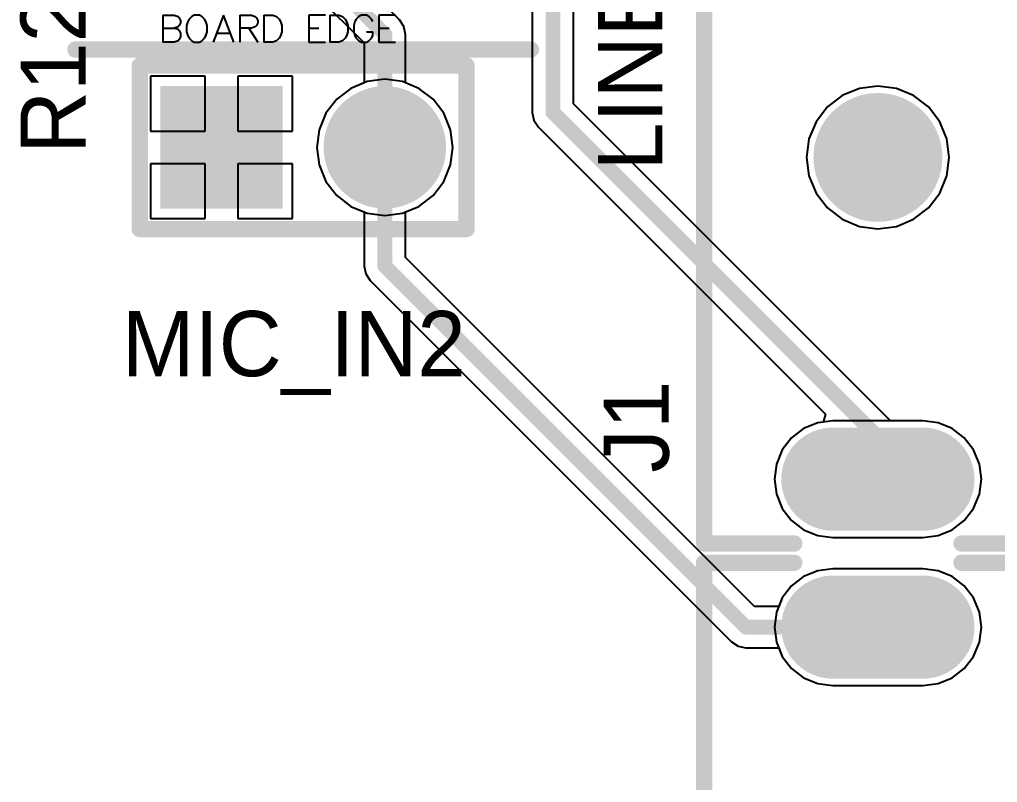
# Model space of a CAD drawing. Header units: millimetres. Extents: x 0 to 7.44, y -3.03 to 0.
# Drawn here: x 6.457 to 7.055, y -2.367 to -1.9 of the extents above; entities that cross this region are included whole.
import ezdxf

# ---------------------------------------------------------------- set-up
doc = ezdxf.new("R2010")
doc.units = ezdxf.units.MM
doc.header["$MEASUREMENT"] = 0
for name, color, linetype in [('BottomLayer', 5, 'Continuous'), ('BottomSolder', 6, 'Continuous'), ('Mechanical1', 6, 'Continuous'), ('MidLayer1', 16, 'Continuous'), ('MidLayer2', 76, 'Continuous'), ('MultiLayer', 9, 'Continuous'), ('PadHoleLayer', 156, 'Continuous'), ('TopLayer', 1, 'Continuous'), ('TopOverlay', 2, 'Continuous'), ('TopSolder', 216, 'Continuous')]:
    doc.layers.add(name, color=color, linetype=linetype)

# ---------------------------------------------------------------- blocks, each defined once
blk = doc.blocks.new('51022_0200_35')
at = {"layer": 'BottomLayer', "const_width": 0.03346}
blk.add_lwpolyline([(0.03327, -0.025, 1), (0.06673, -0.025, 1)], format="xyb", close=True, dxfattribs=at)
at = {"layer": 'BottomLayer'}
blk.add_solid([(-0.08346, -0.05846), (-0.01654, -0.05846), (-0.08346, 0.00846), (-0.01654, 0.00846)], dxfattribs=at)
at = {"layer": 'BottomSolder', "const_width": 0.03746}
blk.add_lwpolyline([(0.03127, -0.025, 1), (0.06873, -0.025, 1)], format="xyb", close=True, dxfattribs=at)
at = {"layer": 'BottomSolder'}
blk.add_solid([(-0.08746, -0.06246), (-0.01254, -0.06246), (-0.08746, 0.01246), (-0.01254, 0.01246)], dxfattribs=at)
at = {"layer": 'Mechanical1'}
for p, q in [((-0.08591, 0.05582), (-0.08591, 0.03942)), ((-0.08591, 0.05582), (-0.07888, 0.05582)), ((-0.07888, 0.05582), (-0.07654, 0.05504)), ((-0.07654, 0.05504), (-0.07576, 0.05426)), ((-0.07576, 0.05426), (-0.07498, 0.0527)), ((-0.06818, 0.05504), (-0.06974, 0.05348)), ((-0.06662, 0.05582), (-0.06818, 0.05504)), ((-0.0635, 0.05582), (-0.06662, 0.05582)), ((-0.06193, 0.05504), (-0.0635, 0.05582)), ((-0.06037, 0.05348), (-0.06193, 0.05504)), ((-0.04873, 0.05582), (-0.05498, 0.03942)), ((-0.04249, 0.03942), (-0.04873, 0.05582)), ((-0.03866, 0.05582), (-0.03866, 0.03942)), ((-0.03866, 0.05582), (-0.03163, 0.05582)), ((-0.03163, 0.05582), (-0.02929, 0.05504)), ((-0.02929, 0.05504), (-0.02851, 0.05426)), ((-0.02851, 0.05426), (-0.02772, 0.0527)), ((-0.02405, 0.05582), (-0.02405, 0.03942)), ((-0.02405, 0.05582), (-0.01859, 0.05582)), ((-0.01859, 0.05582), (-0.01624, 0.05504)), ((-0.01624, 0.05504), (-0.01468, 0.05348)), ((0.01359, 0.05582), (0.00344, 0.05582)), ((0.00344, 0.05582), (0.00344, 0.03942)), ((0.01633, 0.05582), (0.01633, 0.03942)), ((0.01633, 0.05582), (0.02179, 0.05582)), ((0.02179, 0.05582), (0.02414, 0.05504)), ((0.02414, 0.05504), (0.0257, 0.05348)), ((0.03405, 0.05504), (0.03249, 0.05348)), ((0.03562, 0.05582), (0.03405, 0.05504)), ((0.03874, 0.05582), (0.03562, 0.05582)), ((0.0403, 0.05504), (0.03874, 0.05582)), ((0.04186, 0.05348), (0.0403, 0.05504)), ((0.05655, 0.05582), (0.04639, 0.05582)), ((0.04639, 0.05582), (0.04639, 0.03942)), ((-0.08591, 0.04801), (-0.07888, 0.04801)), ((-0.07654, 0.04879), (-0.07888, 0.04801)), ((-0.07888, 0.04801), (-0.07654, 0.04723)), ((-0.07576, 0.04958), (-0.07654, 0.04879)), ((-0.07498, 0.05114), (-0.07576, 0.04958)), ((-0.07498, 0.0527), (-0.07498, 0.05114)), ((-0.07052, 0.05192), (-0.07131, 0.04958)), ((-0.07131, 0.04958), (-0.07131, 0.04567)), ((-0.06974, 0.05348), (-0.07052, 0.05192)), ((-0.05959, 0.05192), (-0.06037, 0.05348)), ((-0.05881, 0.04958), (-0.05959, 0.05192)), ((-0.05881, 0.04567), (-0.05881, 0.04958)), ((-0.03163, 0.04801), (-0.03866, 0.04801)), ((-0.03319, 0.04801), (-0.02772, 0.03942)), ((-0.02929, 0.04879), (-0.03163, 0.04801)), ((-0.02851, 0.04958), (-0.02929, 0.04879)), ((-0.02772, 0.05114), (-0.02851, 0.04958)), ((-0.02772, 0.0527), (-0.02772, 0.05114)), ((-0.01468, 0.05348), (-0.0139, 0.05192)), ((-0.0139, 0.05192), (-0.01312, 0.04958)), ((-0.01312, 0.04958), (-0.01312, 0.04567)), ((0.00344, 0.04801), (0.00969, 0.04801)), ((0.0257, 0.05348), (0.02648, 0.05192)), ((0.02648, 0.05192), (0.02726, 0.04958)), ((0.02726, 0.04958), (0.02726, 0.04567)), ((0.03171, 0.05192), (0.03093, 0.04958)), ((0.03093, 0.04958), (0.03093, 0.04567)), ((0.03249, 0.05348), (0.03171, 0.05192)), ((0.04265, 0.05192), (0.04186, 0.05348)), ((0.04639, 0.04801), (0.05264, 0.04801)), ((-0.07654, 0.04723), (-0.07576, 0.04645)), ((-0.07576, 0.04645), (-0.07498, 0.04489)), ((-0.07498, 0.04255), (-0.07576, 0.04098)), ((-0.07498, 0.04489), (-0.07498, 0.04255)), ((-0.07131, 0.04567), (-0.07052, 0.04333)), ((-0.07052, 0.04333), (-0.06974, 0.04177)), ((-0.06037, 0.04177), (-0.05959, 0.04333)), ((-0.05959, 0.04333), (-0.05881, 0.04567)), ((-0.05264, 0.04489), (-0.04483, 0.04489)), ((-0.0139, 0.04333), (-0.01468, 0.04177)), ((-0.01312, 0.04567), (-0.0139, 0.04333)), ((0.02648, 0.04333), (0.0257, 0.04177)), ((0.02726, 0.04567), (0.02648, 0.04333)), ((0.03093, 0.04567), (0.03171, 0.04333)), ((0.03171, 0.04333), (0.03249, 0.04177)), ((0.03874, 0.04567), (0.04265, 0.04567)), ((0.04186, 0.04177), (0.04265, 0.04333)), ((0.04265, 0.04333), (0.04265, 0.04567)), ((-0.07888, 0.03942), (-0.08591, 0.03942)), ((-0.07654, 0.0402), (-0.07888, 0.03942)), ((-0.07576, 0.04098), (-0.07654, 0.0402)), ((-0.06974, 0.04177), (-0.06818, 0.0402)), ((-0.06818, 0.0402), (-0.06662, 0.03942)), ((-0.06662, 0.03942), (-0.0635, 0.03942)), ((-0.0635, 0.03942), (-0.06193, 0.0402)), ((-0.06193, 0.0402), (-0.06037, 0.04177)), ((-0.01859, 0.03942), (-0.02405, 0.03942)), ((-0.01624, 0.0402), (-0.01859, 0.03942)), ((-0.01468, 0.04177), (-0.01624, 0.0402)), ((0.00344, 0.03942), (0.01359, 0.03942)), ((0.02179, 0.03942), (0.01633, 0.03942)), ((0.02414, 0.0402), (0.02179, 0.03942)), ((0.0257, 0.04177), (0.02414, 0.0402)), ((0.03249, 0.04177), (0.03405, 0.0402)), ((0.03405, 0.0402), (0.03562, 0.03942)), ((0.03562, 0.03942), (0.03874, 0.03942)), ((0.03874, 0.03942), (0.0403, 0.0402)), ((0.0403, 0.0402), (0.04186, 0.04177)), ((0.04639, 0.03942), (0.05655, 0.03942))]:
    blk.add_line(p, q, dxfattribs=at)
at = {"layer": 'Mechanical1', "const_width": 0.01}
blk.add_lwpolyline([(-0.13937, 0.03485), (0.13937, 0.03485)], dxfattribs=at)
at = {"layer": 'Mechanical1', "const_width": 0.005}
for points in [[(-0.14187, 0.03485, 1), (-0.13687, 0.03485, 1)], [(0.13687, 0.03485, 1), (0.14187, 0.03485, 1)]]:
    blk.add_lwpolyline(points, format="xyb", close=True, dxfattribs=at)
at = {"layer": 'MidLayer1', "const_width": 0.03346}
blk.add_lwpolyline([(0.03327, -0.025, 1), (0.06673, -0.025, 1)], format="xyb", close=True, dxfattribs=at)
at = {"layer": 'MidLayer1'}
blk.add_solid([(-0.08346, -0.05846), (-0.01654, -0.05846), (-0.08346, 0.00846), (-0.01654, 0.00846)], dxfattribs=at)
at = {"layer": 'MidLayer2', "const_width": 0.03346}
blk.add_lwpolyline([(0.03327, -0.025, 1), (0.06673, -0.025, 1)], format="xyb", close=True, dxfattribs=at)
at = {"layer": 'MidLayer2'}
blk.add_solid([(-0.08346, -0.05846), (-0.01654, -0.05846), (-0.08346, 0.00846), (-0.01654, 0.00846)], dxfattribs=at)
at = {"layer": 'MultiLayer', "const_width": 0.03346}
blk.add_lwpolyline([(0.03327, -0.025, 1), (0.06673, -0.025, 1)], format="xyb", close=True, dxfattribs=at)
at = {"layer": 'MultiLayer'}
blk.add_solid([(-0.08346, -0.05846), (-0.01654, -0.05846), (-0.08346, 0.00846), (-0.01654, 0.00846)], dxfattribs=at)
at = {"layer": 'PadHoleLayer', "const_width": 0.02165}
for points in [[(-0.06083, -0.025, 1), (-0.03917, -0.025, 1)], [(0.03917, -0.025, 1), (0.06083, -0.025, 1)]]:
    blk.add_lwpolyline(points, format="xyb", close=True, dxfattribs=at)
at = {"layer": 'TopLayer', "const_width": 0.03346}
blk.add_lwpolyline([(0.03327, -0.025, 1), (0.06673, -0.025, 1)], format="xyb", close=True, dxfattribs=at)
at = {"layer": 'TopLayer'}
blk.add_solid([(-0.08346, -0.05846), (-0.01654, -0.05846), (-0.08346, 0.00846), (-0.01654, 0.00846)], dxfattribs=at)
at = {"layer": 'TopOverlay', "const_width": 0.01}
for points in [[(-0.10001, -0.075), (-0.10001, 0.025)], [(-0.10001, 0.025), (0.10001, 0.025)], [(0.10001, -0.075), (0.10001, 0.025)], [(-0.10001, -0.075), (0.10001, -0.075)]]:
    blk.add_lwpolyline(points, dxfattribs=at)
at = {"layer": 'TopOverlay', "const_width": 0.005}
for points in [[(-0.10251, 0.025, 1), (-0.09751, 0.025, 1)], [(-0.10251, 0.025, 1), (-0.09751, 0.025, 1)], [(0.09751, 0.025, 1), (0.10251, 0.025, 1)], [(0.09751, 0.025, 1), (0.10251, 0.025, 1)], [(-0.10251, -0.075, 1), (-0.09751, -0.075, 1)], [(-0.10251, -0.075, 1), (-0.09751, -0.075, 1)], [(0.09751, -0.075, 1), (0.10251, -0.075, 1)], [(0.09751, -0.075, 1), (0.10251, -0.075, 1)]]:
    blk.add_lwpolyline(points, format="xyb", close=True, dxfattribs=at)
at = {"layer": 'TopSolder', "const_width": 0.03746}
blk.add_lwpolyline([(0.03127, -0.025, 1), (0.06873, -0.025, 1)], format="xyb", close=True, dxfattribs=at)
at = {"layer": 'TopSolder'}
blk.add_solid([(-0.08746, -0.06246), (-0.01254, -0.06246), (-0.08746, 0.01246), (-0.01254, 0.01246)], dxfattribs=at)
blk = doc.blocks.new('SJ1_3523N_55')
at = {"layer": 'BottomLayer', "const_width": 0.05512}
blk.add_lwpolyline([(0.20428, -0.19685), (0.14916, -0.19685)], dxfattribs=at)
at = {"layer": 'BottomLayer', "const_width": 0.02756}
for points in [[(0.13538, -0.19685, 1), (0.16294, -0.19685, 1)], [(0.1905, -0.19685, 1), (0.21805, -0.19685, 1)]]:
    blk.add_lwpolyline(points, format="xyb", close=True, dxfattribs=at)
at = {"layer": 'BottomSolder', "const_width": 0.06312}
blk.add_lwpolyline([(0.20428, -0.19685), (0.14916, -0.19685)], dxfattribs=at)
at = {"layer": 'BottomSolder', "const_width": 0.03156}
for points in [[(0.13338, -0.19685, 1), (0.16494, -0.19685, 1)], [(0.1885, -0.19685, 1), (0.22006, -0.19685, 1)]]:
    blk.add_lwpolyline(points, format="xyb", close=True, dxfattribs=at)
at = {"layer": 'MidLayer1', "const_width": 0.05512}
blk.add_lwpolyline([(0.20428, -0.19685), (0.14916, -0.19685)], dxfattribs=at)
at = {"layer": 'MidLayer1', "const_width": 0.02756}
for points in [[(0.13538, -0.19685, 1), (0.16294, -0.19685, 1)], [(0.1905, -0.19685, 1), (0.21805, -0.19685, 1)]]:
    blk.add_lwpolyline(points, format="xyb", close=True, dxfattribs=at)
at = {"layer": 'MidLayer2', "const_width": 0.05512}
blk.add_lwpolyline([(0.20428, -0.19685), (0.14916, -0.19685)], dxfattribs=at)
at = {"layer": 'MidLayer2', "const_width": 0.02756}
for points in [[(0.13538, -0.19685, 1), (0.16294, -0.19685, 1)], [(0.1905, -0.19685, 1), (0.21805, -0.19685, 1)]]:
    blk.add_lwpolyline(points, format="xyb", close=True, dxfattribs=at)
at = {"layer": 'MultiLayer', "const_width": 0.05512}
blk.add_lwpolyline([(0.20428, -0.19685), (0.14916, -0.19685)], dxfattribs=at)
at = {"layer": 'MultiLayer', "const_width": 0.02756}
for points in [[(0.13538, -0.19685, 1), (0.16294, -0.19685, 1)], [(0.1905, -0.19685, 1), (0.21805, -0.19685, 1)]]:
    blk.add_lwpolyline(points, format="xyb", close=True, dxfattribs=at)
at = {"layer": 'PadHoleLayer', "const_width": 0.01575}
blk.add_lwpolyline([(0.16884, -0.19685, 1), (0.18459, -0.19685, 1)], format="xyb", close=True, dxfattribs=at)
at = {"layer": 'TopLayer', "const_width": 0.05512}
blk.add_lwpolyline([(0.20428, -0.19685), (0.14916, -0.19685)], dxfattribs=at)
at = {"layer": 'TopLayer', "const_width": 0.02756}
for points in [[(0.13538, -0.19685, 1), (0.16294, -0.19685, 1)], [(0.1905, -0.19685, 1), (0.21805, -0.19685, 1)]]:
    blk.add_lwpolyline(points, format="xyb", close=True, dxfattribs=at)
at = {"layer": 'TopOverlay', "const_width": 0.01}
for points in [[(0.28301, 0.23622), (0.28301, -0.23622)], [(0.12554, -0.23622), (0.01528, -0.23622)], [(0.28301, -0.23622), (0.22788, -0.23622)]]:
    blk.add_lwpolyline(points, dxfattribs=at)
at = {"layer": 'TopOverlay', "const_width": 0.005}
for points in [[(0.12304, -0.23622, 1), (0.12804, -0.23622, 1)], [(0.22538, -0.23622, 1), (0.23038, -0.23622, 1)], [(0.28051, -0.23622, 1), (0.28551, -0.23622, 1)], [(0.28051, -0.23622, 1), (0.28551, -0.23622, 1)]]:
    blk.add_lwpolyline(points, format="xyb", close=True, dxfattribs=at)
at = {"layer": 'TopSolder', "const_width": 0.06312}
blk.add_lwpolyline([(0.20428, -0.19685), (0.14916, -0.19685)], dxfattribs=at)
at = {"layer": 'TopSolder', "const_width": 0.03156}
for points in [[(0.13338, -0.19685, 1), (0.16494, -0.19685, 1)], [(0.1885, -0.19685, 1), (0.22006, -0.19685, 1)]]:
    blk.add_lwpolyline(points, format="xyb", close=True, dxfattribs=at)
blk = doc.blocks.new('SJ1_3523N_75')
at = {"layer": 'BottomLayer', "const_width": 0.05512}
blk.add_lwpolyline([(0.20428, 0.19685), (0.14916, 0.19685)], dxfattribs=at)
at = {"layer": 'BottomLayer'}
for points, const_width in [([(0.13538, 0.19685, 1), (0.16294, 0.19685, 1)], 0.02756), ([(0.1905, 0.19685, 1), (0.21805, 0.19685, 1)], 0.02756), ([(0.159, 0, 1), (0.19443, 0, 1)], 0.03543)]:
    blk.add_lwpolyline(points, format="xyb", close=True, dxfattribs=dict(at, const_width=const_width))
at = {"layer": 'BottomSolder', "const_width": 0.06312}
blk.add_lwpolyline([(0.20428, 0.19685), (0.14916, 0.19685)], dxfattribs=at)
at = {"layer": 'BottomSolder'}
for points, const_width in [([(0.13338, 0.19685, 1), (0.16494, 0.19685, 1)], 0.03156), ([(0.1885, 0.19685, 1), (0.22006, 0.19685, 1)], 0.03156), ([(0.157, 0, 1), (0.19643, 0, 1)], 0.03943)]:
    blk.add_lwpolyline(points, format="xyb", close=True, dxfattribs=dict(at, const_width=const_width))
at = {"layer": 'MidLayer1', "const_width": 0.05512}
blk.add_lwpolyline([(0.20428, 0.19685), (0.14916, 0.19685)], dxfattribs=at)
at = {"layer": 'MidLayer1'}
for points, const_width in [([(0.13538, 0.19685, 1), (0.16294, 0.19685, 1)], 0.02756), ([(0.1905, 0.19685, 1), (0.21805, 0.19685, 1)], 0.02756), ([(0.159, 0, 1), (0.19443, 0, 1)], 0.03543)]:
    blk.add_lwpolyline(points, format="xyb", close=True, dxfattribs=dict(at, const_width=const_width))
at = {"layer": 'MidLayer2', "const_width": 0.05512}
blk.add_lwpolyline([(0.20428, 0.19685), (0.14916, 0.19685)], dxfattribs=at)
at = {"layer": 'MidLayer2'}
for points, const_width in [([(0.13538, 0.19685, 1), (0.16294, 0.19685, 1)], 0.02756), ([(0.1905, 0.19685, 1), (0.21805, 0.19685, 1)], 0.02756), ([(0.159, 0, 1), (0.19443, 0, 1)], 0.03543)]:
    blk.add_lwpolyline(points, format="xyb", close=True, dxfattribs=dict(at, const_width=const_width))
at = {"layer": 'MultiLayer', "const_width": 0.05512}
blk.add_lwpolyline([(0.20428, 0.19685), (0.14916, 0.19685)], dxfattribs=at)
at = {"layer": 'MultiLayer'}
for points, const_width in [([(0.13538, 0.19685, 1), (0.16294, 0.19685, 1)], 0.02756), ([(0.1905, 0.19685, 1), (0.21805, 0.19685, 1)], 0.02756), ([(0.159, 0, 1), (0.19443, 0, 1)], 0.03543)]:
    blk.add_lwpolyline(points, format="xyb", close=True, dxfattribs=dict(at, const_width=const_width))
at = {"layer": 'PadHoleLayer'}
for points, const_width in [([(0.16884, 0.19685, 1), (0.18459, 0.19685, 1)], 0.01575), ([(0.16491, 0, 1), (0.18853, 0, 1)], 0.02362)]:
    blk.add_lwpolyline(points, format="xyb", close=True, dxfattribs=dict(at, const_width=const_width))
at = {"layer": 'TopLayer', "const_width": 0.05512}
blk.add_lwpolyline([(0.20428, 0.19685), (0.14916, 0.19685)], dxfattribs=at)
at = {"layer": 'TopLayer'}
for points, const_width in [([(0.13538, 0.19685, 1), (0.16294, 0.19685, 1)], 0.02756), ([(0.1905, 0.19685, 1), (0.21805, 0.19685, 1)], 0.02756), ([(0.159, 0, 1), (0.19443, 0, 1)], 0.03543)]:
    blk.add_lwpolyline(points, format="xyb", close=True, dxfattribs=dict(at, const_width=const_width))
at = {"layer": 'TopOverlay', "const_width": 0.01}
for points in [[(0.12554, 0.23622), (0.01528, 0.23622)], [(0.28301, 0.23622), (0.22788, 0.23622)], [(0.28301, 0.23622), (0.28301, -0.23622)]]:
    blk.add_lwpolyline(points, dxfattribs=at)
at = {"layer": 'TopOverlay', "const_width": 0.005}
for points in [[(0.12304, 0.23622, 1), (0.12804, 0.23622, 1)], [(0.22538, 0.23622, 1), (0.23038, 0.23622, 1)], [(0.28051, 0.23622, 1), (0.28551, 0.23622, 1)], [(0.28051, 0.23622, 1), (0.28551, 0.23622, 1)]]:
    blk.add_lwpolyline(points, format="xyb", close=True, dxfattribs=at)
at = {"layer": 'TopSolder', "const_width": 0.06312}
blk.add_lwpolyline([(0.20428, 0.19685), (0.14916, 0.19685)], dxfattribs=at)
at = {"layer": 'TopSolder'}
for points, const_width in [([(0.13338, 0.19685, 1), (0.16494, 0.19685, 1)], 0.03156), ([(0.1885, 0.19685, 1), (0.22006, 0.19685, 1)], 0.03156), ([(0.157, 0, 1), (0.19643, 0, 1)], 0.03943)]:
    blk.add_lwpolyline(points, format="xyb", close=True, dxfattribs=dict(at, const_width=const_width))

msp = doc.modelspace()

# ---------------------------------------------------------------- linework, layer by layer
at = {"layer": 'BottomLayer'}
for p, q in [((6.5706, -1.93462), (6.53713, -1.93462)), ((6.53713, -1.93462), (6.53713, -1.96808)), ((6.5706, -1.96808), (6.5706, -1.93462)), ((6.62406, -1.93462), (6.5906, -1.93462)), ((6.5906, -1.93462), (6.5906, -1.96808)), ((6.62406, -1.96808), (6.62406, -1.93462)), ((6.66981, -1.93781), (6.65975, -1.94197)), ((6.6806, -1.93639), (6.66981, -1.93781)), ((6.69139, -1.93781), (6.6806, -1.93639)), ((6.70145, -1.94197), (6.69139, -1.93781)), ((6.65975, -1.94197), (6.65112, -1.9486)), ((6.71008, -1.9486), (6.70145, -1.94197)), ((6.97098, -1.94206), (6.96044, -1.94642)), ((6.98228, -1.94057), (6.97098, -1.94206)), ((6.99359, -1.94206), (6.98228, -1.94057)), ((7.00412, -1.94642), (6.99359, -1.94206)), ((6.65112, -1.9486), (6.64449, -1.95724)), ((6.71671, -1.95724), (6.71008, -1.9486)), ((6.96044, -1.94642), (6.9514, -1.95337)), ((7.01317, -1.95337), (7.00412, -1.94642)), ((6.9514, -1.95337), (6.94445, -1.96241)), ((7.02011, -1.96241), (7.01317, -1.95337)), ((6.64449, -1.95724), (6.64032, -1.96729)), ((6.72087, -1.96729), (6.71671, -1.95724)), ((6.94445, -1.96241), (6.94009, -1.97295)), ((7.02448, -1.97295), (7.02011, -1.96241)), ((6.53713, -1.96808), (6.5706, -1.96808)), ((6.5906, -1.96808), (6.62406, -1.96808)), ((6.64032, -1.96729), (6.6389, -1.97808)), ((6.72229, -1.97808), (6.72087, -1.96729)), ((6.94009, -1.97295), (6.9386, -1.98425)), ((7.02596, -1.98425), (7.02448, -1.97295)), ((6.6389, -1.97808), (6.64032, -1.98887)), ((6.72087, -1.98887), (6.72229, -1.97808)), ((6.9386, -1.98425), (6.94009, -1.99556)), ((7.02448, -1.99556), (7.02596, -1.98425)), ((6.5706, -1.98808), (6.53713, -1.98808)), ((6.53713, -1.98808), (6.53713, -2.02155)), ((6.5706, -2.02155), (6.5706, -1.98808)), ((6.62406, -1.98808), (6.5906, -1.98808)), ((6.5906, -1.98808), (6.5906, -2.02155)), ((6.62406, -2.02155), (6.62406, -1.98808)), ((6.64032, -1.98887), (6.64449, -1.99893)), ((6.71671, -1.99893), (6.72087, -1.98887)), ((6.94009, -1.99556), (6.94445, -2.00609)), ((7.02011, -2.00609), (7.02448, -1.99556)), ((6.64449, -1.99893), (6.65112, -2.00757)), ((6.71008, -2.00757), (6.71671, -1.99893)), ((6.65112, -2.00757), (6.65975, -2.01419)), ((6.70145, -2.01419), (6.71008, -2.00757)), ((6.94445, -2.00609), (6.9514, -2.01514)), ((7.01317, -2.01514), (7.02011, -2.00609)), ((6.65975, -2.01419), (6.66981, -2.01836)), ((6.69139, -2.01836), (6.70145, -2.01419)), ((6.9514, -2.01514), (6.96044, -2.02208)), ((7.00412, -2.02208), (7.01317, -2.01514)), ((6.53713, -2.02155), (6.5706, -2.02155)), ((6.5906, -2.02155), (6.62406, -2.02155)), ((6.66981, -2.01836), (6.6806, -2.01978)), ((6.6806, -2.01978), (6.69139, -2.01836)), ((6.96044, -2.02208), (6.97098, -2.02644)), ((6.99359, -2.02644), (7.00412, -2.02208)), ((6.97098, -2.02644), (6.98228, -2.02793)), ((6.98228, -2.02793), (6.99359, -2.02644)), ((6.94547, -2.14658), (6.93686, -2.15015)), ((6.95472, -2.14536), (6.94547, -2.14658)), ((7.00984, -2.14536), (6.95472, -2.14536)), ((7.01909, -2.14658), (7.00984, -2.14536)), ((7.02771, -2.15015), (7.01909, -2.14658)), ((6.93686, -2.15015), (6.92945, -2.15583)), ((7.03511, -2.15583), (7.02771, -2.15015)), ((6.92945, -2.15583), (6.92377, -2.16323)), ((7.04079, -2.16323), (7.03511, -2.15583)), ((6.92377, -2.16323), (6.9202, -2.17185)), ((7.04436, -2.17185), (7.04079, -2.16323)), ((6.9202, -2.17185), (6.91899, -2.1811)), ((7.04558, -2.1811), (7.04436, -2.17185)), ((6.91899, -2.1811), (6.9202, -2.19035)), ((7.04436, -2.19035), (7.04558, -2.1811)), ((6.9202, -2.19035), (6.92377, -2.19897)), ((7.04079, -2.19897), (7.04436, -2.19035)), ((6.92377, -2.19897), (6.92945, -2.20637)), ((7.03511, -2.20637), (7.04079, -2.19897)), ((6.92945, -2.20637), (6.93686, -2.21205)), ((7.02771, -2.21205), (7.03511, -2.20637)), ((6.93686, -2.21205), (6.94547, -2.21562)), ((7.01909, -2.21562), (7.02771, -2.21205)), ((6.94547, -2.21562), (6.95472, -2.21684)), ((6.95472, -2.21684), (7.00984, -2.21684)), ((7.00984, -2.21684), (7.01909, -2.21562)), ((6.94547, -2.23713), (6.93686, -2.2407)), ((6.95472, -2.23591), (6.94547, -2.23713)), ((7.00984, -2.23591), (6.95472, -2.23591)), ((7.01909, -2.23713), (7.00984, -2.23591)), ((7.02771, -2.2407), (7.01909, -2.23713)), ((6.93686, -2.2407), (6.92945, -2.24638)), ((7.03511, -2.24638), (7.02771, -2.2407)), ((6.92945, -2.24638), (6.92377, -2.25378)), ((7.04079, -2.25378), (7.03511, -2.24638)), ((6.92377, -2.25378), (6.9202, -2.2624)), ((7.04436, -2.2624), (7.04079, -2.25378)), ((6.9202, -2.2624), (6.91899, -2.27165)), ((7.04558, -2.27165), (7.04436, -2.2624)), ((6.91899, -2.27165), (6.9202, -2.2809)), ((7.04436, -2.2809), (7.04558, -2.27165)), ((6.9202, -2.2809), (6.92377, -2.28952)), ((7.04079, -2.28952), (7.04436, -2.2809)), ((6.92377, -2.28952), (6.92945, -2.29692)), ((7.03511, -2.29692), (7.04079, -2.28952)), ((6.92945, -2.29692), (6.93686, -2.3026)), ((7.02771, -2.3026), (7.03511, -2.29692)), ((6.93686, -2.3026), (6.94547, -2.30617)), ((7.01909, -2.30617), (7.02771, -2.3026)), ((6.94547, -2.30617), (6.95472, -2.30739)), ((6.95472, -2.30739), (7.00984, -2.30739)), ((7.00984, -2.30739), (7.01909, -2.30617))]:
    msp.add_line(p, q, dxfattribs=at)
at = {"layer": 'TopLayer'}
for p, q in [((6.79611, -1.95146), (6.79611, -1.73228)), ((6.77082, -1.73752), (6.77082, -1.95669)), ((6.68954, -1.9), (6.61918, -1.82964)), ((6.605, -1.85123), (6.66795, -1.91418)), ((6.69228, -1.90411), (6.68954, -1.9)), ((6.69324, -1.90894), (6.69228, -1.90411)), ((6.66795, -1.91418), (6.66795, -1.93858)), ((6.69324, -1.93858), (6.69324, -1.90894)), ((6.5706, -1.93462), (6.53713, -1.93462)), ((6.53713, -1.93462), (6.53713, -1.96808)), ((6.5706, -1.96808), (6.5706, -1.93462)), ((6.62406, -1.93462), (6.5906, -1.93462)), ((6.5906, -1.93462), (6.5906, -1.96808)), ((6.62406, -1.96808), (6.62406, -1.93462)), ((6.66795, -1.93858), (6.65975, -1.94197)), ((6.70145, -1.94197), (6.69324, -1.93858)), ((6.65975, -1.94197), (6.65112, -1.9486)), ((6.71008, -1.9486), (6.70145, -1.94197)), ((6.97098, -1.94206), (6.96044, -1.94642)), ((6.98228, -1.94057), (6.97098, -1.94206)), ((6.99359, -1.94206), (6.98228, -1.94057)), ((7.00412, -1.94642), (6.99359, -1.94206)), ((6.65112, -1.9486), (6.64449, -1.95724)), ((6.71671, -1.95724), (6.71008, -1.9486)), ((6.96044, -1.94642), (6.9514, -1.95337)), ((7.01317, -1.95337), (7.00412, -1.94642)), ((6.99002, -2.14536), (6.79611, -1.95146)), ((6.9514, -1.95337), (6.94445, -1.96241)), ((7.02011, -1.96241), (7.01317, -1.95337)), ((6.64449, -1.95724), (6.64032, -1.96729)), ((6.72087, -1.96729), (6.71671, -1.95724)), ((6.77082, -1.95669), (6.77178, -1.96153)), ((6.77178, -1.96153), (6.77452, -1.96563)), ((6.94445, -1.96241), (6.94009, -1.97295)), ((7.02448, -1.97295), (7.02011, -1.96241)), ((6.53713, -1.96808), (6.5706, -1.96808)), ((6.5906, -1.96808), (6.62406, -1.96808)), ((6.64032, -1.96729), (6.6389, -1.97808)), ((6.72229, -1.97808), (6.72087, -1.96729)), ((6.77452, -1.96563), (6.95031, -2.14142)), ((6.94009, -1.97295), (6.9386, -1.98425)), ((7.02596, -1.98425), (7.02448, -1.97295)), ((6.6389, -1.97808), (6.64032, -1.98887)), ((6.72087, -1.98887), (6.72229, -1.97808)), ((6.9386, -1.98425), (6.94009, -1.99556)), ((7.02448, -1.99556), (7.02596, -1.98425)), ((6.5706, -1.98808), (6.53713, -1.98808)), ((6.53713, -1.98808), (6.53713, -2.02155)), ((6.5706, -2.02155), (6.5706, -1.98808)), ((6.62406, -1.98808), (6.5906, -1.98808)), ((6.5906, -1.98808), (6.5906, -2.02155)), ((6.62406, -2.02155), (6.62406, -1.98808)), ((6.64032, -1.98887), (6.64449, -1.99893)), ((6.71671, -1.99893), (6.72087, -1.98887)), ((6.94009, -1.99556), (6.94445, -2.00609)), ((7.02011, -2.00609), (7.02448, -1.99556)), ((6.64449, -1.99893), (6.65112, -2.00757)), ((6.71008, -2.00757), (6.71671, -1.99893)), ((6.65112, -2.00757), (6.65975, -2.01419)), ((6.70145, -2.01419), (6.71008, -2.00757)), ((6.94445, -2.00609), (6.9514, -2.01514)), ((7.01317, -2.01514), (7.02011, -2.00609)), ((6.65975, -2.01419), (6.66795, -2.01759)), ((6.69324, -2.01759), (6.70145, -2.01419)), ((6.9514, -2.01514), (6.96044, -2.02208)), ((7.00412, -2.02208), (7.01317, -2.01514)), ((6.53713, -2.02155), (6.5706, -2.02155)), ((6.5906, -2.02155), (6.62406, -2.02155)), ((6.66795, -2.01759), (6.66795, -2.05068)), ((6.69324, -2.04544), (6.69324, -2.01759)), ((6.96044, -2.02208), (6.97098, -2.02644)), ((6.99359, -2.02644), (7.00412, -2.02208)), ((6.97098, -2.02644), (6.98228, -2.02793)), ((6.98228, -2.02793), (6.99359, -2.02644)), ((6.90681, -2.25901), (6.69324, -2.04544)), ((6.66795, -2.05068), (6.66892, -2.05552)), ((6.66892, -2.05552), (6.67166, -2.05962)), ((6.67166, -2.05962), (6.89263, -2.28059)), ((6.95031, -2.14142), (6.9487, -2.14616)), ((6.94547, -2.14658), (6.93686, -2.15015)), ((6.9487, -2.14616), (6.94547, -2.14658)), ((7.00984, -2.14536), (6.99002, -2.14536)), ((7.01909, -2.14658), (7.00984, -2.14536)), ((7.02771, -2.15015), (7.01909, -2.14658)), ((6.93686, -2.15015), (6.92945, -2.15583)), ((7.03511, -2.15583), (7.02771, -2.15015)), ((6.92945, -2.15583), (6.92377, -2.16323)), ((7.04079, -2.16323), (7.03511, -2.15583)), ((6.92377, -2.16323), (6.9202, -2.17185)), ((7.04436, -2.17185), (7.04079, -2.16323)), ((6.9202, -2.17185), (6.91899, -2.1811)), ((7.04558, -2.1811), (7.04436, -2.17185)), ((6.91899, -2.1811), (6.9202, -2.19035)), ((7.04436, -2.19035), (7.04558, -2.1811)), ((6.9202, -2.19035), (6.92377, -2.19897)), ((7.04079, -2.19897), (7.04436, -2.19035)), ((6.92377, -2.19897), (6.92945, -2.20637)), ((7.03511, -2.20637), (7.04079, -2.19897)), ((6.92945, -2.20637), (6.93686, -2.21205)), ((7.02771, -2.21205), (7.03511, -2.20637)), ((6.93686, -2.21205), (6.94547, -2.21562)), ((7.01909, -2.21562), (7.02771, -2.21205)), ((6.94547, -2.21562), (6.95472, -2.21684)), ((6.95472, -2.21684), (7.00984, -2.21684)), ((7.00984, -2.21684), (7.01909, -2.21562)), ((6.94547, -2.23713), (6.93686, -2.2407)), ((6.95472, -2.23591), (6.94547, -2.23713)), ((7.00984, -2.23591), (6.95472, -2.23591)), ((7.01909, -2.23713), (7.00984, -2.23591)), ((7.02771, -2.2407), (7.01909, -2.23713)), ((6.93686, -2.2407), (6.92945, -2.24638)), ((7.03511, -2.24638), (7.02771, -2.2407)), ((6.92945, -2.24638), (6.92377, -2.25378)), ((7.04079, -2.25378), (7.03511, -2.24638)), ((6.92377, -2.25378), (6.92161, -2.25901)), ((7.04436, -2.2624), (7.04079, -2.25378)), ((6.92161, -2.25901), (6.90681, -2.25901)), ((7.04558, -2.27165), (7.04436, -2.2624)), ((7.04436, -2.2809), (7.04558, -2.27165)), ((6.89263, -2.28059), (6.89674, -2.28334)), ((6.89674, -2.28334), (6.90157, -2.2843)), ((6.90157, -2.2843), (6.92161, -2.2843)), ((6.92161, -2.2843), (6.92377, -2.28952)), ((7.04079, -2.28952), (7.04436, -2.2809)), ((6.92377, -2.28952), (6.92945, -2.29692)), ((7.03511, -2.29692), (7.04079, -2.28952)), ((6.92945, -2.29692), (6.93686, -2.3026)), ((7.02771, -2.3026), (7.03511, -2.29692)), ((6.93686, -2.3026), (6.94547, -2.30617)), ((7.01909, -2.30617), (7.02771, -2.3026)), ((6.94547, -2.30617), (6.95472, -2.30739)), ((6.95472, -2.30739), (7.00984, -2.30739)), ((7.00984, -2.30739), (7.01909, -2.30617))]:
    msp.add_line(p, q, dxfattribs=at)
at = {"layer": 'TopLayer', "const_width": 0.00906}
for points in [[(6.78346, -1.95669), (6.78346, -1.73228)], [(6.61024, -1.83858), (6.6806, -1.90894)], [(6.6806, -1.97808), (6.6806, -1.90894)], [(6.78346, -1.95669), (6.98228, -2.15551)], [(6.6806, -2.05068), (6.6806, -1.97808)], [(6.6806, -2.05068), (6.90157, -2.27165)], [(6.98228, -2.1811), (6.98228, -2.15551)], [(6.90157, -2.27165), (6.98228, -2.27165)]]:
    msp.add_lwpolyline(points, dxfattribs=at)
at = {"layer": 'TopLayer', "const_width": 0.00453}
for points in [[(6.67833, -1.90894, 1), (6.68286, -1.90894, 1)], [(6.67833, -1.90894, 1), (6.68286, -1.90894, 1)], [(6.7812, -1.95669, 1), (6.78573, -1.95669, 1)], [(6.7812, -1.95669, 1), (6.78573, -1.95669, 1)], [(6.67833, -1.97808, 1), (6.68286, -1.97808, 1)], [(6.67833, -1.97808, 1), (6.68286, -1.97808, 1)], [(6.67833, -2.05068, 1), (6.68286, -2.05068, 1)], [(6.67833, -2.05068, 1), (6.68286, -2.05068, 1)], [(6.98002, -2.15551, 1), (6.98455, -2.15551, 1)], [(6.98002, -2.15551, 1), (6.98455, -2.15551, 1)], [(6.98002, -2.1811, 1), (6.98455, -2.1811, 1)], [(6.89931, -2.27165, 1), (6.90384, -2.27165, 1)], [(6.89931, -2.27165, 1), (6.90384, -2.27165, 1)], [(6.98002, -2.27165, 1), (6.98455, -2.27165, 1)]]:
    msp.add_lwpolyline(points, format="xyb", close=True, dxfattribs=at)

# ---------------------------------------------------------------- block references
at = {"rotation": 180}
for name, p in [('SJ1_3523N_75', (7.159, -1.98425)), ('SJ1_3523N_55', (7.159, -2.4685))]:
    msp.add_blockref(name, p, dxfattribs=at)
msp.add_blockref('51022_0200_35', (6.6306, -1.95308))

# ---------------------------------------------------------------- texts
at = {"layer": 'TopOverlay'}
for s, height, p in [('LINE_IN', 0.03937, (6.85039, -1.99213)), ('R12', 0.039894, (6.49758, -1.98207)), ('J1', 0.039894, (6.85433, -2.17717))]:
    msp.add_text(s, height=height, rotation=90, dxfattribs=at).set_placement(p)
msp.add_text('MIС_IN2', height=0.039894, dxfattribs=at).set_placement((6.51968, -2.11811))

doc.saveas('drawing.dxf')
